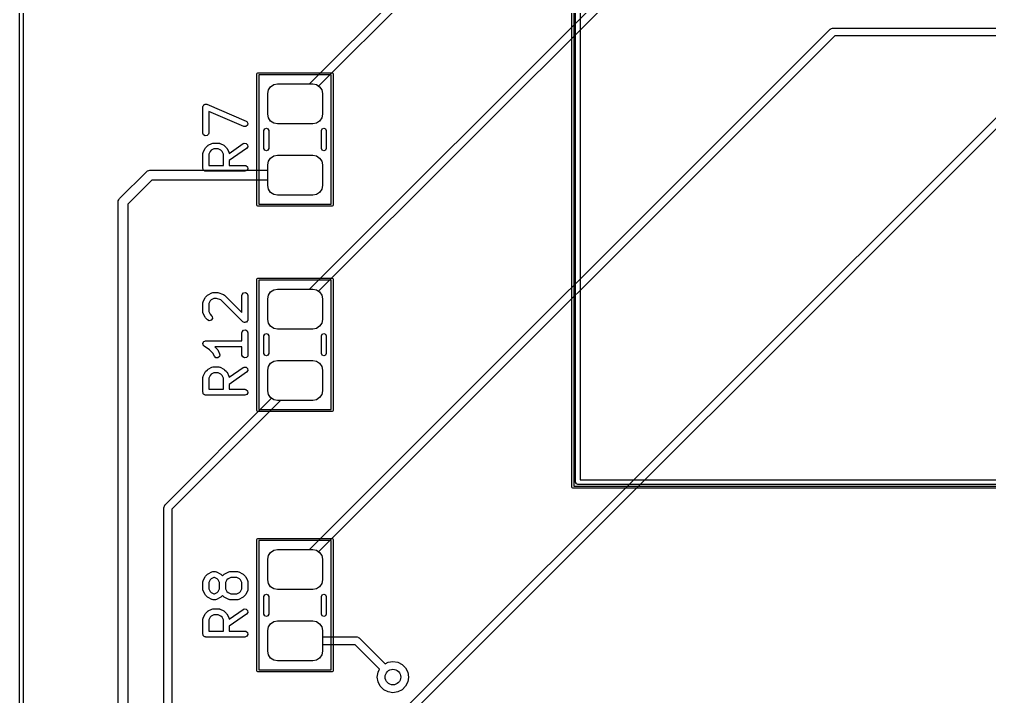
# Model space of a CAD drawing. Extents: x 96 to 198, y -147 to -47.
# Drawn here: x 97.95 to 122.75, y -77.25 to -59.93 of the extents above; entities that cross this region are included whole.
import ezdxf

# ---------------------------------------------------------------- set-up
doc = ezdxf.new("R2010")
doc.units = 0
doc.layers.add('BLACK', color=7, linetype='CONTINUOUS')

msp = doc.modelspace()

# ---------------------------------------------------------------- linework, layer by layer
at = {"layer": 'BLACK', "linetype": 'CONTINUOUS'}
for p, q in [((97.9537, -146.7), (97.9537, -46.7162)), ((98.0537, -46.7662), (98.0537, -146.65)), ((112.075, -71.8925), (112.075, -52.3925)), ((112.125, -52.4175), (112.125, -71.8675)), ((112.17, -71.7625), (112.17, -52.5225)), ((112.29, -52.5825), (112.29, -71.7025)), ((105.369, -61.575), (109.016, -57.9282)), ((109.13, -58.1016), (105.601, -61.6307)), ((105.369, -66.825), (113.148, -59.0454)), ((113.322, -59.1593), (105.601, -66.8807)), ((105.369, -73.4875), (118.678, -60.1782)), ((118.678, -60.1782), (118.685, -60.1744)), ((118.685, -60.1744), (118.69, -60.1678)), ((118.69, -60.1678), (118.713, -60.1605)), ((118.713, -60.1605), (118.734, -60.1497)), ((118.734, -60.1497), (118.742, -60.1509)), ((118.742, -60.1509), (118.75, -60.1484)), ((118.75, -60.1484), (135.54, -60.1484)), ((118.792, -60.3516), (105.601, -73.5432)), ((135.582, -60.3516), (118.792, -60.3516)), ((104.025, -61.32), (104.032, -61.3023)), ((104.025, -64.68), (104.025, -61.32)), ((104.032, -61.3023), (104.05, -61.295)), ((104.05, -61.295), (105.95, -61.295)), ((104.075, -61.345), (104.075, -64.655)), ((105.925, -61.345), (104.075, -61.345)), ((105.428, -79.9282), (123.928, -61.4282)), ((105.925, -64.655), (105.925, -61.345)), ((105.95, -61.295), (105.968, -61.3023)), ((105.968, -61.3023), (105.975, -61.32)), ((105.975, -61.32), (105.975, -64.68)), ((104.3, -61.825), (104.319, -61.7293)), ((104.3, -61.825), (104.319, -61.7293)), ((104.3, -61.825), (104.319, -61.7293)), ((104.319, -61.7293), (104.373, -61.6482)), ((104.319, -61.7293), (104.373, -61.6482)), ((104.319, -61.7293), (104.373, -61.6482)), ((104.373, -61.6482), (104.454, -61.594)), ((104.373, -61.6482), (104.454, -61.594)), ((104.373, -61.6482), (104.454, -61.594)), ((104.454, -61.594), (104.55, -61.575)), ((104.454, -61.594), (104.55, -61.575)), ((104.454, -61.594), (104.55, -61.575)), ((104.55, -61.575), (105.369, -61.575)), ((104.55, -61.575), (105.45, -61.575)), ((104.55, -61.575), (105.45, -61.575)), ((105.45, -61.575), (105.546, -61.594)), ((105.45, -61.575), (105.546, -61.594)), ((105.546, -61.594), (105.627, -61.6482)), ((105.546, -61.594), (105.627, -61.6482)), ((105.601, -61.6307), (105.627, -61.6482)), ((124.042, -61.6016), (105.602, -80.0421)), ((105.627, -61.6482), (105.681, -61.7293)), ((105.627, -61.6482), (105.681, -61.7293)), ((105.627, -61.6482), (105.681, -61.7293)), ((105.681, -61.7293), (105.7, -61.825)), ((105.681, -61.7293), (105.7, -61.825)), ((105.681, -61.7293), (105.7, -61.825)), ((104.3, -62.35), (104.3, -61.825)), ((104.3, -62.35), (104.3, -61.825)), ((104.3, -62.35), (104.3, -61.825)), ((105.7, -61.825), (105.7, -62.35)), ((105.7, -61.825), (105.7, -62.35)), ((105.7, -61.825), (105.7, -62.35)), ((102.642, -62.1667), (102.647, -62.141)), ((102.642, -62.8333), (102.642, -62.1667)), ((102.647, -62.141), (102.653, -62.1342)), ((102.653, -62.1342), (102.655, -62.1256)), ((102.655, -62.1256), (102.669, -62.1151)), ((102.669, -62.1151), (102.68, -62.1017)), ((102.68, -62.1017), (102.689, -62.1002)), ((102.689, -62.1002), (102.696, -62.0949)), ((102.696, -62.0949), (102.713, -62.0958)), ((102.713, -62.0958), (102.73, -62.0928)), ((102.73, -62.0928), (102.738, -62.0972)), ((102.738, -62.0972), (102.747, -62.0977)), ((102.747, -62.0977), (103.747, -62.5263)), ((103.688, -62.6642), (102.792, -62.2804)), ((102.792, -62.2804), (102.792, -62.8333)), ((104.319, -62.4457), (104.3, -62.35)), ((104.319, -62.4457), (104.3, -62.35)), ((104.319, -62.4457), (104.3, -62.35)), ((104.373, -62.5268), (104.319, -62.4457)), ((104.373, -62.5268), (104.319, -62.4457)), ((104.373, -62.5268), (104.319, -62.4457)), ((105.681, -62.4457), (105.627, -62.5268)), ((105.681, -62.4457), (105.627, -62.5268)), ((105.681, -62.4457), (105.627, -62.5268)), ((105.7, -62.35), (105.681, -62.4457)), ((105.7, -62.35), (105.681, -62.4457)), ((105.7, -62.35), (105.681, -62.4457)), ((103.739, -62.667), (103.688, -62.6642)), ((103.78, -62.6363), (103.739, -62.667)), ((103.747, -62.5263), (103.769, -62.5406)), ((103.769, -62.5406), (103.792, -62.5864)), ((103.792, -62.5864), (103.78, -62.6363)), ((104.205, -62.7729), (104.223, -62.7305)), ((104.223, -62.7305), (104.265, -62.7129)), ((104.265, -62.7129), (104.307, -62.7305)), ((104.307, -62.7305), (104.325, -62.7729)), ((104.454, -62.581), (104.373, -62.5268)), ((104.454, -62.581), (104.373, -62.5268)), ((104.454, -62.581), (104.373, -62.5268)), ((104.55, -62.6), (104.454, -62.581)), ((104.55, -62.6), (104.454, -62.581)), ((104.55, -62.6), (104.454, -62.581)), ((105.45, -62.6), (104.55, -62.6)), ((105.45, -62.6), (104.55, -62.6)), ((105.45, -62.6), (104.55, -62.6)), ((105.546, -62.581), (105.45, -62.6)), ((105.546, -62.581), (105.45, -62.6)), ((105.546, -62.581), (105.45, -62.6)), ((105.627, -62.5268), (105.546, -62.581)), ((105.627, -62.5268), (105.546, -62.581)), ((105.627, -62.5268), (105.546, -62.581)), ((105.675, -62.7729), (105.693, -62.7305)), ((105.693, -62.7305), (105.735, -62.7129)), ((105.735, -62.7129), (105.777, -62.7305)), ((105.777, -62.7305), (105.795, -62.7729)), ((102.66, -62.8815), (102.642, -62.8333)), ((102.704, -62.9072), (102.66, -62.8815)), ((102.755, -62.8983), (102.704, -62.9072)), ((102.788, -62.859), (102.755, -62.8983)), ((102.792, -62.8333), (102.788, -62.859)), ((104.205, -63.2271), (104.205, -62.7729)), ((104.325, -62.7729), (104.325, -63.2271)), ((105.675, -63.2271), (105.675, -62.7729)), ((105.795, -62.7729), (105.795, -63.2271)), ((102.65, -63.3236), (102.698, -63.2284)), ((102.698, -63.2284), (102.711, -63.2104)), ((102.711, -63.2104), (102.712, -63.2089)), ((102.712, -63.2089), (102.76, -63.1613)), ((102.76, -63.1613), (102.778, -63.1484)), ((102.778, -63.1484), (102.779, -63.1472)), ((102.779, -63.1472), (102.874, -63.0996)), ((102.874, -63.0996), (102.899, -63.0922)), ((102.899, -63.0922), (102.904, -63.0932)), ((102.904, -63.0932), (102.908, -63.0917)), ((102.908, -63.0917), (103.051, -63.0917)), ((103.051, -63.0917), (103.076, -63.0962)), ((103.076, -63.0962), (103.08, -63.0991)), ((103.08, -63.0991), (103.084, -63.0996)), ((103.084, -63.0996), (103.179, -63.1472)), ((103.179, -63.1472), (103.198, -63.1606)), ((103.198, -63.1606), (103.199, -63.1613)), ((103.199, -63.1613), (103.247, -63.2089)), ((103.247, -63.2089), (103.259, -63.2272)), ((103.259, -63.2272), (103.261, -63.2284)), ((103.261, -63.2284), (103.308, -63.3236)), ((103.316, -63.3562), (103.674, -63.1052)), ((103.76, -63.2281), (103.316, -63.539)), ((103.674, -63.1052), (103.698, -63.0942)), ((103.698, -63.0942), (103.749, -63.0987)), ((103.749, -63.0987), (103.785, -63.135)), ((103.79, -63.1861), (103.76, -63.2281)), ((103.785, -63.135), (103.79, -63.1861)), ((104.223, -63.2695), (104.205, -63.2271)), ((104.325, -63.2271), (104.307, -63.2695)), ((105.693, -63.2695), (105.675, -63.2271)), ((105.795, -63.2271), (105.777, -63.2695)), ((102.642, -63.3571), (102.647, -63.3315)), ((102.642, -63.7381), (102.642, -63.3571)), ((102.647, -63.3315), (102.65, -63.3281)), ((102.65, -63.3281), (102.65, -63.3236)), ((102.827, -63.3063), (102.792, -63.3748)), ((102.792, -63.3748), (102.792, -63.6631)), ((102.857, -63.2759), (102.827, -63.3063)), ((102.926, -63.2417), (102.857, -63.2759)), ((103.033, -63.2417), (102.926, -63.2417)), ((103.102, -63.2759), (103.033, -63.2417)), ((103.132, -63.3063), (103.102, -63.2759)), ((103.166, -63.3748), (103.132, -63.3063)), ((103.166, -63.6631), (103.166, -63.3748)), ((103.308, -63.3236), (103.316, -63.3486)), ((103.316, -63.3486), (103.315, -63.3529)), ((103.315, -63.3529), (103.316, -63.3562)), ((104.265, -63.2871), (104.223, -63.2695)), ((104.307, -63.2695), (104.265, -63.2871)), ((104.319, -63.5543), (104.373, -63.4732)), ((104.319, -63.5543), (104.373, -63.4732)), ((104.319, -63.5543), (104.373, -63.4732)), ((104.373, -63.4732), (104.454, -63.419)), ((104.373, -63.4732), (104.454, -63.419)), ((104.373, -63.4732), (104.454, -63.419)), ((104.454, -63.419), (104.55, -63.4)), ((104.454, -63.419), (104.55, -63.4)), ((104.454, -63.419), (104.55, -63.4)), ((104.55, -63.4), (105.45, -63.4)), ((104.55, -63.4), (105.45, -63.4)), ((104.55, -63.4), (105.45, -63.4)), ((105.45, -63.4), (105.546, -63.419)), ((105.45, -63.4), (105.546, -63.419)), ((105.45, -63.4), (105.546, -63.419)), ((105.546, -63.419), (105.627, -63.4732)), ((105.546, -63.419), (105.627, -63.4732)), ((105.546, -63.419), (105.627, -63.4732)), ((105.627, -63.4732), (105.681, -63.5543)), ((105.627, -63.4732), (105.681, -63.5543)), ((105.627, -63.4732), (105.681, -63.5543)), ((105.735, -63.2871), (105.693, -63.2695)), ((105.777, -63.2695), (105.735, -63.2871)), ((102.792, -63.6631), (103.166, -63.6631)), ((103.316, -63.539), (103.316, -63.6631)), ((103.316, -63.6631), (103.717, -63.6631)), ((103.717, -63.6631), (103.743, -63.6676)), ((103.743, -63.6676), (103.782, -63.7006)), ((103.782, -63.7006), (103.791, -63.7511)), ((104.3, -63.65), (104.319, -63.5543)), ((104.3, -63.65), (104.319, -63.5543)), ((104.3, -63.65), (104.319, -63.5543)), ((104.3, -63.7875), (104.3, -63.65)), ((104.3, -64.175), (104.3, -63.65)), ((104.3, -64.175), (104.3, -63.65)), ((105.681, -63.5543), (105.7, -63.65)), ((105.681, -63.5543), (105.7, -63.65)), ((105.681, -63.5543), (105.7, -63.65)), ((105.7, -63.65), (105.7, -64.175)), ((105.7, -63.65), (105.7, -64.175)), ((105.7, -63.65), (105.7, -64.175)), ((100.512, -64.5116), (101.199, -63.8241)), ((101.199, -63.8241), (101.217, -63.8107)), ((101.217, -63.8107), (101.22, -63.8073)), ((101.22, -63.8073), (101.223, -63.8066)), ((101.223, -63.8066), (101.228, -63.8028)), ((101.228, -63.8028), (101.258, -63.7962)), ((101.258, -63.7962), (101.287, -63.7875)), ((101.287, -63.7875), (104.3, -63.7875)), ((102.649, -63.7564), (102.642, -63.7381)), ((102.652, -63.7756), (102.649, -63.7564)), ((102.658, -63.7799), (102.652, -63.7756)), ((102.66, -63.7863), (102.658, -63.7799)), ((102.677, -63.796), (102.66, -63.7863)), ((102.692, -63.8086), (102.677, -63.796)), ((102.701, -63.8103), (102.692, -63.8086)), ((102.704, -63.812), (102.701, -63.8103)), ((102.708, -63.8114), (102.704, -63.812)), ((102.717, -63.8131), (102.708, -63.8114)), ((103.717, -63.8131), (102.717, -63.8131)), ((103.766, -63.7955), (103.717, -63.8131)), ((103.791, -63.7511), (103.766, -63.7955)), ((101.339, -64.0375), (100.725, -64.6518)), ((104.3, -64.0375), (101.339, -64.0375)), ((104.3, -64.175), (104.3, -64.0375)), ((104.319, -64.2707), (104.3, -64.175)), ((104.319, -64.2707), (104.3, -64.175)), ((104.319, -64.2707), (104.3, -64.175)), ((105.7, -64.175), (105.681, -64.2707)), ((105.7, -64.175), (105.681, -64.2707)), ((105.7, -64.175), (105.681, -64.2707)), ((104.373, -64.3518), (104.319, -64.2707)), ((104.373, -64.3518), (104.319, -64.2707)), ((104.373, -64.3518), (104.319, -64.2707)), ((104.454, -64.406), (104.373, -64.3518)), ((104.454, -64.406), (104.373, -64.3518)), ((104.454, -64.406), (104.373, -64.3518)), ((104.55, -64.425), (104.454, -64.406)), ((104.55, -64.425), (104.454, -64.406)), ((104.55, -64.425), (104.454, -64.406)), ((105.45, -64.425), (104.55, -64.425)), ((105.45, -64.425), (104.55, -64.425)), ((105.45, -64.425), (104.55, -64.425)), ((105.546, -64.406), (105.45, -64.425)), ((105.546, -64.406), (105.45, -64.425)), ((105.546, -64.406), (105.45, -64.425)), ((105.627, -64.3518), (105.546, -64.406)), ((105.627, -64.3518), (105.546, -64.406)), ((105.627, -64.3518), (105.546, -64.406)), ((105.681, -64.2707), (105.627, -64.3518)), ((105.681, -64.2707), (105.627, -64.3518)), ((105.681, -64.2707), (105.627, -64.3518)), ((100.475, -64.6), (100.478, -64.5779)), ((100.475, -90.9), (100.475, -64.6)), ((100.478, -64.5734), (100.479, -64.571)), ((100.478, -64.5779), (100.478, -64.5734)), ((100.479, -64.571), (100.48, -64.5648)), ((100.48, -64.5648), (100.497, -64.5388)), ((100.497, -64.5388), (100.512, -64.5116)), ((100.725, -64.6518), (100.725, -90.8482)), ((104.032, -64.6977), (104.025, -64.68)), ((104.05, -64.705), (104.032, -64.6977)), ((105.95, -64.705), (104.05, -64.705)), ((104.075, -64.655), (105.925, -64.655)), ((105.968, -64.6977), (105.95, -64.705)), ((105.975, -64.68), (105.968, -64.6977)), ((104.025, -66.57), (104.032, -66.5523)), ((104.025, -69.93), (104.025, -66.57)), ((104.032, -66.5523), (104.05, -66.545)), ((104.05, -66.545), (105.95, -66.545)), ((104.075, -66.595), (104.075, -69.905)), ((105.925, -66.595), (104.075, -66.595)), ((105.925, -69.905), (105.925, -66.595)), ((105.95, -66.545), (105.968, -66.5523)), ((105.968, -66.5523), (105.975, -66.57)), ((105.975, -66.57), (105.975, -69.93)), ((102.779, -66.9686), (102.874, -66.921)), ((102.874, -66.921), (102.899, -66.9136)), ((102.899, -66.9136), (102.904, -66.9146)), ((102.904, -66.9146), (102.908, -66.9131)), ((102.908, -66.9131), (103.003, -66.9131)), ((103.003, -66.9131), (103.025, -66.917)), ((103.025, -66.917), (103.027, -66.9169)), ((103.027, -66.9169), (103.17, -66.9646)), ((103.647, -66.9624), (103.68, -66.9231)), ((103.68, -66.9231), (103.73, -66.9142)), ((103.73, -66.9142), (103.775, -66.9399)), ((103.775, -66.9399), (103.792, -66.9881)), ((104.319, -66.9793), (104.373, -66.8982)), ((104.319, -66.9793), (104.373, -66.8982)), ((104.319, -66.9793), (104.373, -66.8982)), ((104.373, -66.8982), (104.454, -66.844)), ((104.373, -66.8982), (104.454, -66.844)), ((104.373, -66.8982), (104.454, -66.844)), ((104.454, -66.844), (104.55, -66.825)), ((104.454, -66.844), (104.55, -66.825)), ((104.454, -66.844), (104.55, -66.825)), ((104.55, -66.825), (105.369, -66.825)), ((104.55, -66.825), (105.45, -66.825)), ((104.55, -66.825), (105.45, -66.825)), ((105.45, -66.825), (105.546, -66.844)), ((105.45, -66.825), (105.546, -66.844)), ((105.546, -66.844), (105.627, -66.8982)), ((105.546, -66.844), (105.627, -66.8982)), ((105.601, -66.8807), (105.627, -66.8982)), ((105.627, -66.8982), (105.681, -66.9793)), ((105.627, -66.8982), (105.681, -66.9793)), ((105.627, -66.8982), (105.681, -66.9793)), ((102.642, -67.1786), (102.647, -67.1529)), ((102.642, -67.4167), (102.642, -67.1786)), ((102.647, -67.1529), (102.65, -67.1495)), ((102.65, -67.145), (102.698, -67.0498)), ((102.65, -67.1495), (102.65, -67.145)), ((102.698, -67.0498), (102.711, -67.0318)), ((102.711, -67.0318), (102.712, -67.0303)), ((102.712, -67.0303), (102.76, -66.9827)), ((102.76, -66.9827), (102.778, -66.9698)), ((102.778, -66.9698), (102.779, -66.9686)), ((102.827, -67.1278), (102.792, -67.1963)), ((102.792, -67.1963), (102.792, -67.399)), ((102.857, -67.0974), (102.827, -67.1278)), ((102.926, -67.0631), (102.857, -67.0974)), ((102.991, -67.0631), (102.926, -67.0631)), ((103.105, -67.1013), (102.991, -67.0631)), ((103.664, -67.6602), (103.105, -67.1013)), ((103.17, -66.9646), (103.193, -66.977)), ((103.193, -66.977), (103.195, -66.9808)), ((103.195, -66.9808), (103.199, -66.9827)), ((103.199, -66.9827), (103.642, -67.4261)), ((103.642, -66.9881), (103.647, -66.9624)), ((103.642, -67.4261), (103.642, -66.9881)), ((103.792, -66.9881), (103.792, -67.6071)), ((104.3, -67.075), (104.319, -66.9793)), ((104.3, -67.075), (104.319, -66.9793)), ((104.3, -67.075), (104.319, -66.9793)), ((104.3, -67.6), (104.3, -67.075)), ((104.3, -67.6), (104.3, -67.075)), ((104.3, -67.6), (104.3, -67.075)), ((105.681, -66.9793), (105.7, -67.075)), ((105.681, -66.9793), (105.7, -67.075)), ((105.681, -66.9793), (105.7, -67.075)), ((105.7, -67.075), (105.7, -67.6)), ((105.7, -67.075), (105.7, -67.6)), ((105.7, -67.075), (105.7, -67.6)), ((102.644, -67.4209), (102.642, -67.4167)), ((102.643, -67.4252), (102.644, -67.4209)), ((102.65, -67.4502), (102.643, -67.4252)), ((102.792, -67.399), (102.827, -67.4675)), ((102.698, -67.5454), (102.65, -67.4502)), ((102.699, -67.5466), (102.698, -67.5454)), ((102.712, -67.5649), (102.699, -67.5466)), ((102.76, -67.6126), (102.712, -67.5649)), ((102.806, -67.6342), (102.76, -67.6126)), ((102.856, -67.621), (102.806, -67.6342)), ((102.827, -67.4675), (102.866, -67.5065)), ((102.885, -67.5789), (102.856, -67.621)), ((102.866, -67.5065), (102.881, -67.5278)), ((102.881, -67.5278), (102.885, -67.5789)), ((103.685, -67.6697), (103.664, -67.6602)), ((103.704, -67.681), (103.685, -67.6697)), ((103.708, -67.6804), (103.704, -67.681)), ((103.711, -67.6819), (103.708, -67.6804)), ((103.733, -67.676), (103.711, -67.6819)), ((103.755, -67.6721), (103.733, -67.676)), ((103.757, -67.6695), (103.755, -67.6721)), ((103.76, -67.6686), (103.757, -67.6695)), ((103.773, -67.6501), (103.76, -67.6686)), ((103.788, -67.6328), (103.773, -67.6501)), ((103.789, -67.6282), (103.788, -67.6328)), ((103.79, -67.6266), (103.789, -67.6282)), ((103.792, -67.6071), (103.79, -67.6233)), ((103.79, -67.6233), (103.79, -67.6266)), ((104.319, -67.6957), (104.3, -67.6)), ((104.319, -67.6957), (104.3, -67.6)), ((104.319, -67.6957), (104.3, -67.6)), ((105.7, -67.6), (105.681, -67.6957)), ((105.7, -67.6), (105.681, -67.6957)), ((105.7, -67.6), (105.681, -67.6957)), ((103.642, -67.9405), (103.647, -67.9148)), ((103.642, -68.1512), (103.642, -67.9405)), ((103.647, -67.9148), (103.68, -67.8755)), ((103.68, -67.8755), (103.73, -67.8666)), ((103.73, -67.8666), (103.775, -67.8923)), ((103.775, -67.8923), (103.792, -67.9405)), ((103.792, -67.9405), (103.792, -68.5119)), ((104.373, -67.7768), (104.319, -67.6957)), ((104.373, -67.7768), (104.319, -67.6957)), ((104.373, -67.7768), (104.319, -67.6957)), ((104.454, -67.831), (104.373, -67.7768)), ((104.454, -67.831), (104.373, -67.7768)), ((104.454, -67.831), (104.373, -67.7768)), ((104.55, -67.85), (104.454, -67.831)), ((104.55, -67.85), (104.454, -67.831)), ((104.55, -67.85), (104.454, -67.831)), ((105.45, -67.85), (104.55, -67.85)), ((105.45, -67.85), (104.55, -67.85)), ((105.45, -67.85), (104.55, -67.85)), ((105.546, -67.831), (105.45, -67.85)), ((105.546, -67.831), (105.45, -67.85)), ((105.546, -67.831), (105.45, -67.85)), ((105.627, -67.7768), (105.546, -67.831)), ((105.627, -67.7768), (105.546, -67.831)), ((105.627, -67.7768), (105.546, -67.831)), ((105.681, -67.6957), (105.627, -67.7768)), ((105.681, -67.6957), (105.627, -67.7768)), ((105.681, -67.6957), (105.627, -67.7768)), ((102.654, -68.1943), (102.663, -68.1744)), ((102.663, -68.1744), (102.667, -68.1725)), ((102.667, -68.1725), (102.669, -68.1687)), ((102.669, -68.1687), (102.69, -68.1613)), ((102.69, -68.1613), (102.709, -68.1516)), ((102.709, -68.1516), (102.713, -68.1527)), ((102.713, -68.1527), (102.717, -68.1512)), ((102.717, -68.1512), (103.642, -68.1512)), ((104.205, -68.0229), (104.223, -67.9805)), ((104.205, -68.4771), (104.205, -68.0229)), ((104.223, -67.9805), (104.265, -67.9629)), ((104.265, -67.9629), (104.307, -67.9805)), ((104.307, -67.9805), (104.325, -68.0229)), ((104.325, -68.0229), (104.325, -68.4771)), ((105.675, -68.0229), (105.693, -67.9805)), ((105.675, -68.4771), (105.675, -68.0229)), ((105.693, -67.9805), (105.735, -67.9629)), ((105.735, -67.9629), (105.777, -67.9805)), ((105.777, -67.9805), (105.795, -68.0229)), ((105.795, -68.0229), (105.795, -68.4771)), ((102.643, -68.2214), (102.644, -68.2174)), ((102.649, -68.2423), (102.643, -68.2214)), ((102.644, -68.2132), (102.654, -68.1943)), ((102.644, -68.2174), (102.644, -68.2132)), ((102.652, -68.2637), (102.649, -68.2423)), ((102.656, -68.2665), (102.652, -68.2637)), ((102.657, -68.2706), (102.656, -68.2665)), ((102.676, -68.2886), (102.657, -68.2706)), ((102.812, -68.3797), (102.676, -68.2886)), ((102.894, -68.4611), (102.812, -68.3797)), ((103.642, -68.3012), (102.946, -68.3012)), ((102.946, -68.3012), (103.009, -68.3636)), ((103.009, -68.3636), (103.021, -68.382)), ((103.021, -68.382), (103.023, -68.3831)), ((103.023, -68.3831), (103.07, -68.4784)), ((103.642, -68.5119), (103.642, -68.3012)), ((102.936, -68.5454), (102.894, -68.4611)), ((102.973, -68.5807), (102.936, -68.5454)), ((103.024, -68.5838), (102.973, -68.5807)), ((103.066, -68.5532), (103.024, -68.5838)), ((103.078, -68.5033), (103.066, -68.5532)), ((103.07, -68.4784), (103.078, -68.5033)), ((103.66, -68.5601), (103.642, -68.5119)), ((103.704, -68.5858), (103.66, -68.5601)), ((103.755, -68.5769), (103.704, -68.5858)), ((103.788, -68.5376), (103.755, -68.5769)), ((103.792, -68.5119), (103.788, -68.5376)), ((104.223, -68.5195), (104.205, -68.4771)), ((104.265, -68.5371), (104.223, -68.5195)), ((104.307, -68.5195), (104.265, -68.5371)), ((104.325, -68.4771), (104.307, -68.5195)), ((104.373, -68.7232), (104.454, -68.669)), ((104.373, -68.7232), (104.454, -68.669)), ((104.373, -68.7232), (104.454, -68.669)), ((104.454, -68.669), (104.55, -68.65)), ((104.454, -68.669), (104.55, -68.65)), ((104.454, -68.669), (104.55, -68.65)), ((104.55, -68.65), (105.45, -68.65)), ((104.55, -68.65), (105.45, -68.65)), ((104.55, -68.65), (105.45, -68.65)), ((105.45, -68.65), (105.546, -68.669)), ((105.45, -68.65), (105.546, -68.669)), ((105.45, -68.65), (105.546, -68.669)), ((105.546, -68.669), (105.627, -68.7232)), ((105.546, -68.669), (105.627, -68.7232)), ((105.546, -68.669), (105.627, -68.7232)), ((105.693, -68.5195), (105.675, -68.4771)), ((105.735, -68.5371), (105.693, -68.5195)), ((105.777, -68.5195), (105.735, -68.5371)), ((105.795, -68.4771), (105.777, -68.5195)), ((102.712, -68.9351), (102.76, -68.8874)), ((102.76, -68.8874), (102.778, -68.8746)), ((102.778, -68.8746), (102.779, -68.8734)), ((102.779, -68.8734), (102.874, -68.8258)), ((102.874, -68.8258), (102.899, -68.8183)), ((102.899, -68.8183), (102.904, -68.8194)), ((102.904, -68.8194), (102.908, -68.8179)), ((102.908, -68.8179), (103.051, -68.8179)), ((103.051, -68.8179), (103.076, -68.8224)), ((103.076, -68.8224), (103.08, -68.8253)), ((103.08, -68.8253), (103.084, -68.8258)), ((103.084, -68.8258), (103.179, -68.8734)), ((103.179, -68.8734), (103.198, -68.8868)), ((103.198, -68.8868), (103.199, -68.8874)), ((103.199, -68.8874), (103.247, -68.9351)), ((103.316, -69.0824), (103.674, -68.8314)), ((103.674, -68.8314), (103.698, -68.8204)), ((103.698, -68.8204), (103.749, -68.8249)), ((103.749, -68.8249), (103.785, -68.8612)), ((103.79, -68.9123), (103.76, -68.9543)), ((103.785, -68.8612), (103.79, -68.9123)), ((104.3, -68.9), (104.319, -68.8043)), ((104.3, -68.9), (104.319, -68.8043)), ((104.3, -68.9), (104.319, -68.8043)), ((104.3, -69.425), (104.3, -68.9)), ((104.3, -69.425), (104.3, -68.9)), ((104.3, -69.425), (104.3, -68.9)), ((104.319, -68.8043), (104.373, -68.7232)), ((104.319, -68.8043), (104.373, -68.7232)), ((104.319, -68.8043), (104.373, -68.7232)), ((105.627, -68.7232), (105.681, -68.8043)), ((105.627, -68.7232), (105.681, -68.8043)), ((105.627, -68.7232), (105.681, -68.8043)), ((105.681, -68.8043), (105.7, -68.9)), ((105.681, -68.8043), (105.7, -68.9)), ((105.681, -68.8043), (105.7, -68.9)), ((105.7, -68.9), (105.7, -69.425)), ((105.7, -68.9), (105.7, -69.425)), ((105.7, -68.9), (105.7, -69.425)), ((102.642, -69.0833), (102.647, -69.0577)), ((102.642, -69.4643), (102.642, -69.0833)), ((102.647, -69.0577), (102.65, -69.0542)), ((102.65, -69.0498), (102.698, -68.9546)), ((102.65, -69.0542), (102.65, -69.0498)), ((102.698, -68.9546), (102.711, -68.9365)), ((102.711, -68.9365), (102.712, -68.9351)), ((102.827, -69.0325), (102.792, -69.101)), ((102.792, -69.101), (102.792, -69.3893)), ((102.857, -69.0021), (102.827, -69.0325)), ((102.926, -68.9679), (102.857, -69.0021)), ((103.033, -68.9679), (102.926, -68.9679)), ((103.102, -69.0021), (103.033, -68.9679)), ((103.132, -69.0325), (103.102, -69.0021)), ((103.166, -69.101), (103.132, -69.0325)), ((103.166, -69.3893), (103.166, -69.101)), ((103.247, -68.9351), (103.259, -68.9534)), ((103.259, -68.9534), (103.261, -68.9546)), ((103.261, -68.9546), (103.308, -69.0498)), ((103.308, -69.0498), (103.316, -69.0748)), ((103.316, -69.0748), (103.315, -69.0791)), ((103.315, -69.0791), (103.316, -69.0824)), ((103.76, -68.9543), (103.316, -69.2652)), ((102.792, -69.3893), (103.166, -69.3893)), ((103.316, -69.2652), (103.316, -69.3893)), ((103.316, -69.3893), (103.717, -69.3893)), ((103.717, -69.3893), (103.743, -69.3938)), ((103.743, -69.3938), (103.782, -69.4268)), ((103.782, -69.4268), (103.791, -69.4773)), ((104.319, -69.5207), (104.3, -69.425)), ((104.319, -69.5207), (104.3, -69.425)), ((104.319, -69.5207), (104.3, -69.425)), ((105.7, -69.425), (105.681, -69.5207)), ((105.7, -69.425), (105.681, -69.5207)), ((105.7, -69.425), (105.681, -69.5207)), ((101.678, -72.3407), (104.399, -69.6193)), ((104.631, -69.675), (101.852, -72.4546)), ((102.649, -69.4826), (102.642, -69.4643)), ((102.652, -69.5018), (102.649, -69.4826)), ((102.658, -69.5061), (102.652, -69.5018)), ((102.66, -69.5125), (102.658, -69.5061)), ((102.677, -69.5222), (102.66, -69.5125)), ((102.692, -69.5348), (102.677, -69.5222)), ((102.701, -69.5365), (102.692, -69.5348)), ((102.704, -69.5381), (102.701, -69.5365)), ((102.708, -69.5376), (102.704, -69.5381)), ((102.717, -69.5393), (102.708, -69.5376)), ((103.717, -69.5393), (102.717, -69.5393)), ((103.766, -69.5217), (103.717, -69.5393)), ((103.791, -69.4773), (103.766, -69.5217)), ((104.373, -69.6018), (104.319, -69.5207)), ((104.373, -69.6018), (104.319, -69.5207)), ((104.373, -69.6018), (104.319, -69.5207)), ((104.399, -69.6193), (104.373, -69.6018)), ((104.454, -69.656), (104.373, -69.6018)), ((104.454, -69.656), (104.373, -69.6018)), ((104.55, -69.675), (104.454, -69.656)), ((104.55, -69.675), (104.454, -69.656)), ((105.45, -69.675), (104.55, -69.675)), ((105.45, -69.675), (104.55, -69.675)), ((105.45, -69.675), (104.631, -69.675)), ((105.546, -69.656), (105.45, -69.675)), ((105.546, -69.656), (105.45, -69.675)), ((105.546, -69.656), (105.45, -69.675)), ((105.627, -69.6018), (105.546, -69.656)), ((105.627, -69.6018), (105.546, -69.656)), ((105.627, -69.6018), (105.546, -69.656)), ((105.681, -69.5207), (105.627, -69.6018)), ((105.681, -69.5207), (105.627, -69.6018)), ((105.681, -69.5207), (105.627, -69.6018)), ((104.075, -69.905), (105.925, -69.905)), ((104.032, -69.9477), (104.025, -69.93)), ((104.05, -69.955), (104.032, -69.9477)), ((105.95, -69.955), (104.05, -69.955)), ((105.968, -69.9477), (105.95, -69.955)), ((105.975, -69.93), (105.968, -69.9477)), ((112.082, -71.9102), (112.075, -71.8925)), ((112.125, -71.8675), (162.875, -71.8675)), ((112.188, -71.8049), (112.17, -71.7625)), ((112.23, -71.8225), (112.188, -71.8049)), ((162.77, -71.8225), (112.23, -71.8225)), ((112.29, -71.7025), (162.71, -71.7025)), ((112.1, -71.9175), (112.082, -71.9102)), ((162.9, -71.9175), (112.1, -71.9175)), ((101.648, -72.4125), (101.651, -72.4047)), ((101.65, -72.3966), (101.66, -72.3754)), ((101.651, -72.4047), (101.65, -72.3966)), ((101.66, -72.3754), (101.668, -72.3528)), ((101.668, -72.3528), (101.674, -72.348)), ((101.674, -72.348), (101.678, -72.3407)), ((101.648, -91), (101.648, -72.4125)), ((101.852, -72.4546), (101.852, -90.8984)), ((104.025, -73.2325), (104.032, -73.2148)), ((104.025, -76.5925), (104.025, -73.2325)), ((104.032, -73.2148), (104.05, -73.2075)), ((104.05, -73.2075), (105.95, -73.2075)), ((104.075, -73.2575), (104.075, -76.5675)), ((105.925, -73.2575), (104.075, -73.2575)), ((105.925, -76.5675), (105.925, -73.2575)), ((105.95, -73.2075), (105.968, -73.2148)), ((105.968, -73.2148), (105.975, -73.2325)), ((105.975, -73.2325), (105.975, -76.5925)), ((104.3, -73.7375), (104.319, -73.6418)), ((104.3, -73.7375), (104.319, -73.6418)), ((104.3, -73.7375), (104.319, -73.6418)), ((104.319, -73.6418), (104.373, -73.5607)), ((104.319, -73.6418), (104.373, -73.5607)), ((104.319, -73.6418), (104.373, -73.5607)), ((104.373, -73.5607), (104.454, -73.5065)), ((104.373, -73.5607), (104.454, -73.5065)), ((104.373, -73.5607), (104.454, -73.5065)), ((104.454, -73.5065), (104.55, -73.4875)), ((104.454, -73.5065), (104.55, -73.4875)), ((104.454, -73.5065), (104.55, -73.4875)), ((104.55, -73.4875), (105.369, -73.4875)), ((104.55, -73.4875), (105.45, -73.4875)), ((104.55, -73.4875), (105.45, -73.4875)), ((105.45, -73.4875), (105.546, -73.5065)), ((105.45, -73.4875), (105.546, -73.5065)), ((105.546, -73.5065), (105.627, -73.5607)), ((105.546, -73.5065), (105.627, -73.5607)), ((105.601, -73.5432), (105.627, -73.5607)), ((105.627, -73.5607), (105.681, -73.6418)), ((105.627, -73.5607), (105.681, -73.6418)), ((105.627, -73.5607), (105.681, -73.6418)), ((105.681, -73.6418), (105.7, -73.7375)), ((105.681, -73.6418), (105.7, -73.7375)), ((105.681, -73.6418), (105.7, -73.7375)), ((104.3, -74.2625), (104.3, -73.7375)), ((104.3, -74.2625), (104.3, -73.7375)), ((104.3, -74.2625), (104.3, -73.7375)), ((105.7, -73.7375), (105.7, -74.2625)), ((105.7, -73.7375), (105.7, -74.2625)), ((105.7, -73.7375), (105.7, -74.2625)), ((102.712, -74.169), (102.76, -74.1214)), ((102.76, -74.1214), (102.778, -74.1085)), ((102.778, -74.1085), (102.779, -74.1073)), ((102.779, -74.1073), (102.874, -74.0597)), ((102.874, -74.0597), (102.899, -74.0523)), ((102.899, -74.0523), (102.904, -74.0533)), ((102.904, -74.0533), (102.908, -74.0518)), ((102.908, -74.0518), (102.955, -74.0518)), ((102.955, -74.0518), (102.981, -74.0563)), ((102.981, -74.0563), (102.985, -74.0592)), ((102.985, -74.0592), (102.989, -74.0597)), ((102.989, -74.0597), (103.084, -74.1073)), ((103.084, -74.1073), (103.102, -74.1207)), ((103.102, -74.1207), (103.104, -74.1214)), ((103.104, -74.1214), (103.146, -74.1636)), ((103.146, -74.1636), (103.188, -74.1214)), ((103.188, -74.1214), (103.207, -74.1085)), ((103.207, -74.1085), (103.208, -74.1073)), ((103.208, -74.1073), (103.303, -74.0597)), ((103.303, -74.0597), (103.328, -74.0523)), ((103.328, -74.0523), (103.332, -74.0533)), ((103.332, -74.0533), (103.336, -74.0518)), ((103.336, -74.0518), (103.527, -74.0518)), ((103.527, -74.0518), (103.553, -74.0563)), ((103.553, -74.0563), (103.556, -74.0592)), ((103.556, -74.0592), (103.56, -74.0597)), ((103.56, -74.0597), (103.656, -74.1073)), ((103.656, -74.1073), (103.674, -74.1207)), ((103.674, -74.1207), (103.675, -74.1214)), ((103.675, -74.1214), (103.723, -74.169)), ((102.642, -74.3173), (102.647, -74.2916)), ((102.642, -74.5077), (102.642, -74.3173)), ((102.647, -74.2916), (102.65, -74.2882)), ((102.65, -74.2837), (102.698, -74.1885)), ((102.65, -74.2882), (102.65, -74.2837)), ((102.698, -74.1885), (102.711, -74.1705)), ((102.711, -74.1705), (102.712, -74.169)), ((102.827, -74.2664), (102.792, -74.335)), ((102.792, -74.335), (102.792, -74.49)), ((102.857, -74.236), (102.827, -74.2664)), ((102.926, -74.2018), (102.857, -74.236)), ((102.938, -74.2018), (102.926, -74.2018)), ((103.006, -74.236), (102.938, -74.2018)), ((103.037, -74.2664), (103.006, -74.236)), ((103.071, -74.335), (103.037, -74.2664)), ((103.071, -74.49), (103.071, -74.335)), ((103.255, -74.2664), (103.221, -74.335)), ((103.221, -74.335), (103.221, -74.49)), ((103.286, -74.236), (103.255, -74.2664)), ((103.354, -74.2018), (103.286, -74.236)), ((103.509, -74.2018), (103.354, -74.2018)), ((103.578, -74.236), (103.509, -74.2018)), ((103.608, -74.2664), (103.578, -74.236)), ((103.642, -74.335), (103.608, -74.2664)), ((103.642, -74.49), (103.642, -74.335)), ((103.723, -74.169), (103.736, -74.1874)), ((103.736, -74.1874), (103.737, -74.1885)), ((103.737, -74.1885), (103.784, -74.2837)), ((103.784, -74.2837), (103.792, -74.3087)), ((103.792, -74.3087), (103.791, -74.313)), ((103.791, -74.313), (103.792, -74.3173)), ((103.792, -74.3173), (103.792, -74.5077)), ((104.319, -74.3582), (104.3, -74.2625)), ((104.319, -74.3582), (104.3, -74.2625)), ((104.319, -74.3582), (104.3, -74.2625)), ((104.373, -74.4393), (104.319, -74.3582)), ((104.373, -74.4393), (104.319, -74.3582)), ((104.373, -74.4393), (104.319, -74.3582)), ((105.681, -74.3582), (105.627, -74.4393)), ((105.681, -74.3582), (105.627, -74.4393)), ((105.681, -74.3582), (105.627, -74.4393)), ((105.7, -74.2625), (105.681, -74.3582)), ((105.7, -74.2625), (105.681, -74.3582)), ((105.7, -74.2625), (105.681, -74.3582)), ((102.644, -74.5119), (102.642, -74.5077)), ((102.643, -74.5163), (102.644, -74.5119)), ((102.65, -74.5413), (102.643, -74.5163)), ((102.698, -74.6365), (102.65, -74.5413)), ((102.699, -74.6376), (102.698, -74.6365)), ((102.792, -74.49), (102.827, -74.5585)), ((102.827, -74.5585), (102.857, -74.589)), ((102.857, -74.589), (102.926, -74.6232)), ((102.926, -74.6232), (102.938, -74.6232)), ((102.938, -74.6232), (103.006, -74.589)), ((103.006, -74.589), (103.037, -74.5585)), ((103.037, -74.5585), (103.071, -74.49)), ((103.221, -74.49), (103.255, -74.5585)), ((103.255, -74.5585), (103.286, -74.589)), ((103.286, -74.589), (103.354, -74.6232)), ((103.354, -74.6232), (103.509, -74.6232)), ((103.509, -74.6232), (103.578, -74.589)), ((103.578, -74.589), (103.608, -74.5585)), ((103.608, -74.5585), (103.642, -74.49)), ((103.737, -74.6365), (103.723, -74.6545)), ((103.784, -74.5413), (103.737, -74.6365)), ((103.785, -74.5368), (103.784, -74.5413)), ((103.788, -74.5334), (103.785, -74.5368)), ((103.792, -74.5077), (103.788, -74.5334)), ((104.223, -74.643), (104.265, -74.6254)), ((104.265, -74.6254), (104.307, -74.643)), ((104.454, -74.4935), (104.373, -74.4393)), ((104.454, -74.4935), (104.373, -74.4393)), ((104.454, -74.4935), (104.373, -74.4393)), ((104.55, -74.5125), (104.454, -74.4935)), ((104.55, -74.5125), (104.454, -74.4935)), ((104.55, -74.5125), (104.454, -74.4935)), ((105.45, -74.5125), (104.55, -74.5125)), ((105.45, -74.5125), (104.55, -74.5125)), ((105.45, -74.5125), (104.55, -74.5125)), ((105.546, -74.4935), (105.45, -74.5125)), ((105.546, -74.4935), (105.45, -74.5125)), ((105.546, -74.4935), (105.45, -74.5125)), ((105.627, -74.4393), (105.546, -74.4935)), ((105.627, -74.4393), (105.546, -74.4935)), ((105.627, -74.4393), (105.546, -74.4935)), ((105.693, -74.643), (105.735, -74.6254)), ((105.735, -74.6254), (105.777, -74.643)), ((102.712, -74.656), (102.699, -74.6376)), ((102.76, -74.7036), (102.712, -74.656)), ((102.761, -74.7043), (102.76, -74.7036)), ((102.779, -74.7177), (102.761, -74.7043)), ((102.874, -74.7653), (102.779, -74.7177)), ((102.879, -74.7658), (102.874, -74.7653)), ((102.882, -74.7687), (102.879, -74.7658)), ((102.908, -74.7732), (102.882, -74.7687)), ((102.955, -74.7732), (102.908, -74.7732)), ((102.96, -74.7717), (102.955, -74.7732)), ((102.964, -74.7727), (102.96, -74.7717)), ((102.989, -74.7653), (102.964, -74.7727)), ((103.084, -74.7177), (102.989, -74.7653)), ((103.085, -74.7165), (103.084, -74.7177)), ((103.104, -74.7036), (103.085, -74.7165)), ((103.146, -74.6614), (103.104, -74.7036)), ((103.188, -74.7036), (103.146, -74.6614)), ((103.19, -74.7043), (103.188, -74.7036)), ((103.208, -74.7177), (103.19, -74.7043)), ((103.303, -74.7653), (103.208, -74.7177)), ((103.307, -74.7658), (103.303, -74.7653)), ((103.311, -74.7687), (103.307, -74.7658)), ((103.336, -74.7732), (103.311, -74.7687)), ((103.527, -74.7732), (103.336, -74.7732)), ((103.531, -74.7717), (103.527, -74.7732)), ((103.535, -74.7727), (103.531, -74.7717)), ((103.56, -74.7653), (103.535, -74.7727)), ((103.656, -74.7177), (103.56, -74.7653)), ((103.657, -74.7165), (103.656, -74.7177)), ((103.675, -74.7036), (103.657, -74.7165)), ((103.723, -74.656), (103.675, -74.7036)), ((103.723, -74.6545), (103.723, -74.656)), ((104.205, -74.6854), (104.223, -74.643)), ((104.205, -75.1396), (104.205, -74.6854)), ((104.307, -74.643), (104.325, -74.6854)), ((104.325, -74.6854), (104.325, -75.1396)), ((105.675, -74.6854), (105.693, -74.643)), ((105.675, -75.1396), (105.675, -74.6854)), ((105.777, -74.643), (105.795, -74.6854)), ((105.795, -74.6854), (105.795, -75.1396)), ((102.698, -75.1409), (102.711, -75.1229)), ((102.711, -75.1229), (102.712, -75.1214)), ((102.712, -75.1214), (102.76, -75.0738)), ((102.76, -75.0738), (102.778, -75.0609)), ((102.778, -75.0609), (102.779, -75.0597)), ((102.779, -75.0597), (102.874, -75.0121)), ((102.874, -75.0121), (102.899, -75.0047)), ((102.899, -75.0047), (102.904, -75.0057)), ((102.904, -75.0057), (102.908, -75.0042)), ((102.908, -75.0042), (103.051, -75.0042)), ((103.051, -75.0042), (103.076, -75.0087)), ((103.076, -75.0087), (103.08, -75.0116)), ((103.08, -75.0116), (103.084, -75.0121)), ((103.084, -75.0121), (103.179, -75.0597)), ((103.179, -75.0597), (103.198, -75.0731)), ((103.198, -75.0731), (103.199, -75.0738)), ((103.199, -75.0738), (103.247, -75.1214)), ((103.247, -75.1214), (103.259, -75.1397)), ((103.316, -75.2687), (103.674, -75.0177)), ((103.674, -75.0177), (103.698, -75.0067)), ((103.698, -75.0067), (103.749, -75.0112)), ((103.749, -75.0112), (103.785, -75.0475)), ((103.79, -75.0986), (103.76, -75.1406)), ((103.785, -75.0475), (103.79, -75.0986)), ((102.642, -75.2696), (102.647, -75.244)), ((102.642, -75.6506), (102.642, -75.2696)), ((102.647, -75.244), (102.65, -75.2406)), ((102.65, -75.2361), (102.698, -75.1409)), ((102.65, -75.2406), (102.65, -75.2361)), ((102.827, -75.2188), (102.792, -75.2873)), ((102.792, -75.2873), (102.792, -75.5756)), ((102.857, -75.1884), (102.827, -75.2188)), ((102.926, -75.1542), (102.857, -75.1884)), ((103.033, -75.1542), (102.926, -75.1542)), ((103.102, -75.1884), (103.033, -75.1542)), ((103.132, -75.2188), (103.102, -75.1884)), ((103.166, -75.2873), (103.132, -75.2188)), ((103.166, -75.5756), (103.166, -75.2873)), ((103.259, -75.1397), (103.261, -75.1409)), ((103.261, -75.1409), (103.308, -75.2361)), ((103.308, -75.2361), (103.316, -75.2611)), ((103.316, -75.2611), (103.315, -75.2654)), ((103.315, -75.2654), (103.316, -75.2687)), ((103.76, -75.1406), (103.316, -75.4515)), ((104.223, -75.182), (104.205, -75.1396)), ((104.265, -75.1996), (104.223, -75.182)), ((104.307, -75.182), (104.265, -75.1996)), ((104.325, -75.1396), (104.307, -75.182)), ((104.373, -75.3857), (104.454, -75.3315)), ((104.373, -75.3857), (104.454, -75.3315)), ((104.373, -75.3857), (104.454, -75.3315)), ((104.454, -75.3315), (104.55, -75.3125)), ((104.454, -75.3315), (104.55, -75.3125)), ((104.454, -75.3315), (104.55, -75.3125)), ((104.55, -75.3125), (105.45, -75.3125)), ((104.55, -75.3125), (105.45, -75.3125)), ((104.55, -75.3125), (105.45, -75.3125)), ((105.45, -75.3125), (105.546, -75.3315)), ((105.45, -75.3125), (105.546, -75.3315)), ((105.45, -75.3125), (105.546, -75.3315)), ((105.546, -75.3315), (105.627, -75.3857)), ((105.546, -75.3315), (105.627, -75.3857)), ((105.546, -75.3315), (105.627, -75.3857)), ((105.693, -75.182), (105.675, -75.1396)), ((105.735, -75.1996), (105.693, -75.182)), ((105.777, -75.182), (105.735, -75.1996)), ((105.795, -75.1396), (105.777, -75.182)), ((102.792, -75.5756), (103.166, -75.5756)), ((103.316, -75.4515), (103.316, -75.5756)), ((103.316, -75.5756), (103.717, -75.5756)), ((103.717, -75.5756), (103.743, -75.5801)), ((103.743, -75.5801), (103.782, -75.6131)), ((103.782, -75.6131), (103.791, -75.6636)), ((104.3, -75.5625), (104.319, -75.4668)), ((104.3, -75.5625), (104.319, -75.4668)), ((104.3, -75.5625), (104.319, -75.4668)), ((104.3, -76.0875), (104.3, -75.5625)), ((104.3, -76.0875), (104.3, -75.5625)), ((104.3, -76.0875), (104.3, -75.5625)), ((104.319, -75.4668), (104.373, -75.3857)), ((104.319, -75.4668), (104.373, -75.3857)), ((104.319, -75.4668), (104.373, -75.3857)), ((105.627, -75.3857), (105.681, -75.4668)), ((105.627, -75.3857), (105.681, -75.4668)), ((105.627, -75.3857), (105.681, -75.4668)), ((105.681, -75.4668), (105.7, -75.5625)), ((105.681, -75.4668), (105.7, -75.5625)), ((105.681, -75.4668), (105.7, -75.5625)), ((105.7, -75.5625), (105.7, -75.7234)), ((105.7, -75.5625), (105.7, -76.0875)), ((105.7, -75.5625), (105.7, -76.0875)), ((102.649, -75.6689), (102.642, -75.6506)), ((102.652, -75.6881), (102.649, -75.6689)), ((102.658, -75.6924), (102.652, -75.6881)), ((102.66, -75.6988), (102.658, -75.6924)), ((102.677, -75.7085), (102.66, -75.6988)), ((102.692, -75.7211), (102.677, -75.7085)), ((102.701, -75.7228), (102.692, -75.7211)), ((102.704, -75.7245), (102.701, -75.7228)), ((102.708, -75.7239), (102.704, -75.7245)), ((102.717, -75.7256), (102.708, -75.7239)), ((103.717, -75.7256), (102.717, -75.7256)), ((103.766, -75.708), (103.717, -75.7256)), ((103.791, -75.6636), (103.766, -75.708)), ((105.7, -75.7234), (106.575, -75.7234)), ((106.575, -75.7234), (106.583, -75.7259)), ((106.583, -75.7259), (106.591, -75.7247)), ((106.591, -75.7247), (106.612, -75.7355)), ((106.612, -75.7355), (106.635, -75.7428)), ((106.635, -75.7428), (106.64, -75.7494)), ((106.64, -75.7494), (106.647, -75.7532)), ((106.647, -75.7532), (107.301, -76.4078)), ((104.319, -76.1832), (104.3, -76.0875)), ((104.319, -76.1832), (104.3, -76.0875)), ((104.319, -76.1832), (104.3, -76.0875)), ((105.7, -76.0875), (105.681, -76.1832)), ((105.7, -76.0875), (105.681, -76.1832)), ((105.7, -76.0875), (105.681, -76.1832)), ((106.533, -75.9266), (105.7, -75.9266)), ((105.7, -75.9266), (105.7, -76.0875)), ((107.158, -76.5514), (106.533, -75.9266)), ((104.373, -76.2643), (104.319, -76.1832)), ((104.373, -76.2643), (104.319, -76.1832)), ((104.373, -76.2643), (104.319, -76.1832)), ((104.454, -76.3185), (104.373, -76.2643)), ((104.454, -76.3185), (104.373, -76.2643)), ((104.454, -76.3185), (104.373, -76.2643)), ((104.55, -76.3375), (104.454, -76.3185)), ((104.55, -76.3375), (104.454, -76.3185)), ((104.55, -76.3375), (104.454, -76.3185)), ((105.45, -76.3375), (104.55, -76.3375)), ((105.45, -76.3375), (104.55, -76.3375)), ((105.45, -76.3375), (104.55, -76.3375)), ((105.546, -76.3185), (105.45, -76.3375)), ((105.546, -76.3185), (105.45, -76.3375)), ((105.546, -76.3185), (105.45, -76.3375)), ((105.627, -76.2643), (105.546, -76.3185)), ((105.627, -76.2643), (105.546, -76.3185)), ((105.627, -76.2643), (105.546, -76.3185)), ((105.681, -76.1832), (105.627, -76.2643)), ((105.681, -76.1832), (105.627, -76.2643)), ((105.681, -76.1832), (105.627, -76.2643)), ((107.301, -76.4078), (107.376, -76.3696)), ((107.376, -76.3696), (107.5, -76.35)), ((107.5, -76.35), (107.624, -76.3696)), ((107.624, -76.3696), (107.735, -76.4264)), ((104.032, -76.6102), (104.025, -76.5925)), ((104.05, -76.6175), (104.032, -76.6102)), ((105.95, -76.6175), (104.05, -76.6175)), ((104.075, -76.5675), (105.925, -76.5675)), ((105.968, -76.6102), (105.95, -76.6175)), ((105.975, -76.5925), (105.968, -76.6102)), ((107.12, -76.6264), (107.158, -76.5514)), ((107.735, -76.4264), (107.824, -76.5149)), ((107.824, -76.5149), (107.88, -76.6264)), ((107.1, -76.75), (107.12, -76.6264)), ((107.12, -76.8736), (107.1, -76.75)), ((107.88, -76.6264), (107.9, -76.75)), ((107.9, -76.75), (107.88, -76.8736)), ((107.176, -76.9851), (107.12, -76.8736)), ((107.265, -77.0736), (107.176, -76.9851)), ((107.376, -77.1304), (107.265, -77.0736)), ((107.735, -77.0736), (107.624, -77.1304)), ((107.824, -76.9851), (107.735, -77.0736)), ((107.88, -76.8736), (107.824, -76.9851)), ((107.5, -77.15), (107.376, -77.1304)), ((107.624, -77.1304), (107.5, -77.15))]:
    msp.add_line(p, q, dxfattribs=at)
at = {"layer": 'BLACK'}
msp.add_circle((107.5, -76.75), 0.2, dxfattribs=at)

doc.saveas('drawing.dxf')
